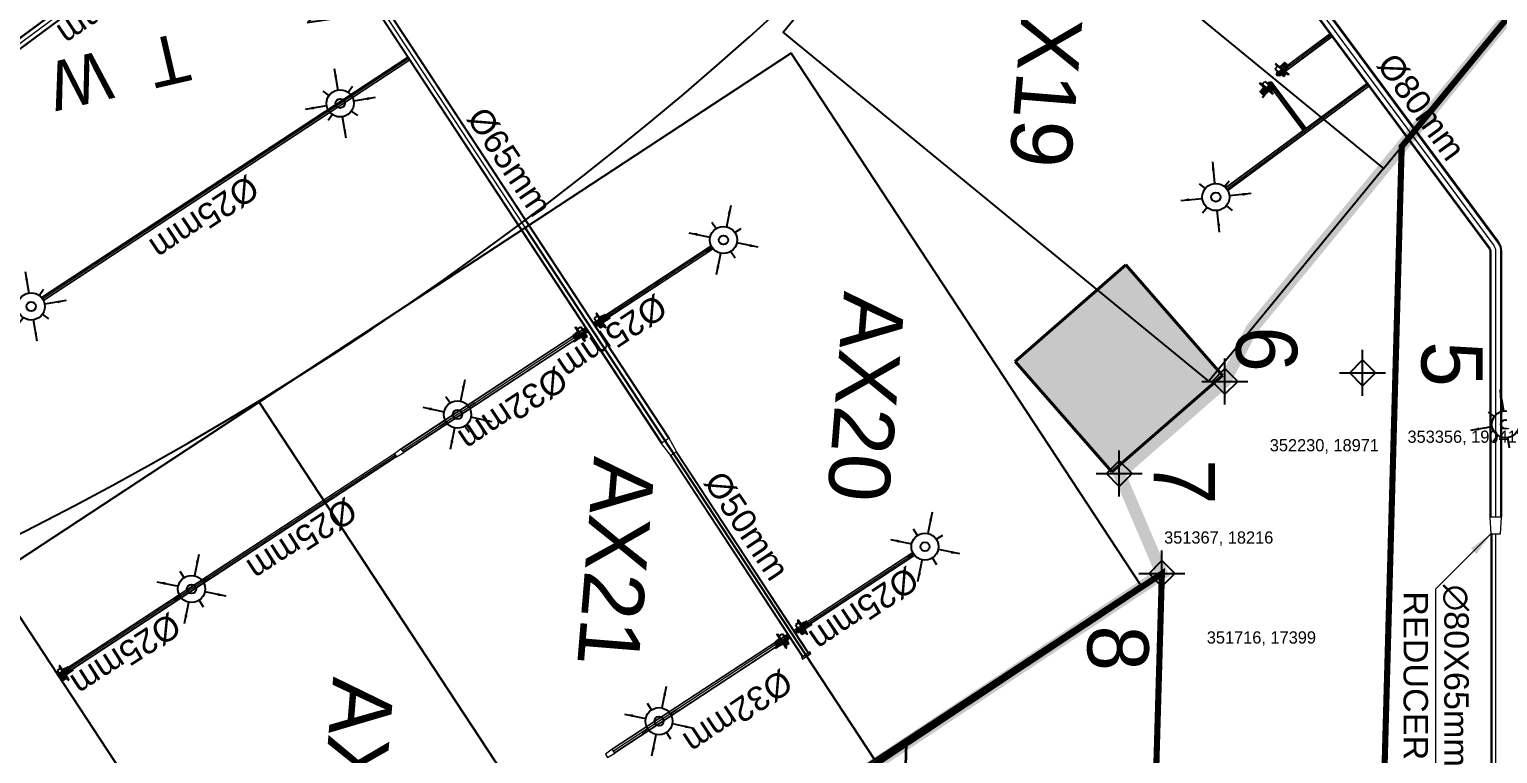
# Model space of a CAD drawing. Header units: inches. Extents: x 257070 to 799932, y -17980 to 269260.
# Drawn here: x 342461 to 354460, y 15927 to 21850 of the extents above; entities that cross this region are included whole.
import ezdxf

# ---------------------------------------------------------------- set-up
doc = ezdxf.new("R2010")
doc.units = ezdxf.units.IN
doc.header["$MEASUREMENT"] = 0
for name, color, linetype in [('0-AES-F-SPRINKLER', 10, 'Continuous'), ('2 wheeler barrier', 170, 'Continuous'), ('basement1_AP$0$A-_ROAD----_E-_-', 2, 'Continuous'), ('DSP_MISCELANEOUS', 252, 'Continuous'), ('DSP_SLAB CO-ORDINATES', 160, 'Continuous'), ('DSP_TEXT', 6, 'Continuous'), ('DSP_WALL', 7, 'Continuous'), ('RETAIL', 40, 'Continuous')]:
    doc.layers.add(name, color=color, linetype=linetype)
for name, color, linetype, lineweight in [('0-AES-F-SPRINKLER PIPE', 10, 'Continuous', 15), ('E--CONCRETE-4', 4, 'Continuous', 40), ('E--CONCRETE-SHADE', 253, 'Continuous', 20), ('M--TILING-2', 252, 'Continuous', 18), ('TEXT', 7, 'Continuous', 0)]:
    doc.layers.add(name, color=color, linetype=linetype, lineweight=lineweight)
doc.layers.add('A', color=7, linetype='Continuous', true_color=0x469d8b)
doc.layers.add('C', color=7, linetype='Continuous', true_color=0xb5b5b5)
doc.styles.get("Standard").update_dxf_attribs({"font": 'arial.ttf'})
doc.styles.add('TEXT style 175', font='GOTHIC.TTF')
doc.dimstyles.new('ISO-25', dxfattribs={"dimtxt": 2.5, "dimasz": 2.5, "dimexe": 1.25, "dimexo": 0.625, "dimtad": 1, "dimtxsty": 'Standard', "dimcen": 2.5, "dimadec": 0, "dimazin": 0, "dimtfac": 1, "dimtmove": 0, "dimatfit": 3, "dimfxl": 1, "dimarcsym": 0})
doc.dimstyles.new('PLUMBING', dxfattribs={"dimscale": 100, "dimtxt": 1.8, "dimasz": 1.6, "dimexe": 1, "dimexo": 1, "dimgap": 0.5, "dimtad": 2, "dimdec": 0, "dimzin": 0, "dimdsep": 46, "dimtxsty": 'Standard', "dimcen": 1, "dimdle": 1, "dimclrd": 7, "dimclre": 7, "dimclrt": 256, "dimadec": 0, "dimazin": 0, "dimtfac": 1, "dimtdec": 0, "dimtmove": 2, "dimatfit": 3, "dimfxl": 1, "dimtolj": 1, "dimtzin": 0, "dimlwd": -1, "dimlwe": -1, "dimarcsym": 0})

# ---------------------------------------------------------------- blocks, each defined once
blk = doc.blocks.new('axa parking')
at = {"layer": 'RETAIL', "color": 8}
blk.add_lwpolyline([(-98837, 1157627), (-96237, 1157627), (-96237, 1162827), (-98837, 1162827)], close=True, dxfattribs=at)
blk = doc.blocks.new('*U137')
at = {"layer": 'DSP_SLAB CO-ORDINATES', "color": 206}
for p, q in [((0, -188), (0, 188)), ((-188, 0), (188, 0))]:
    blk.add_line(p, q, dxfattribs=at)
at = {"layer": 'DSP_SLAB CO-ORDINATES', "color": 206, "ltscale": 3.5}
blk.add_lwpolyline([(-105, 0), (0, 106), (105, 0), (0, -105), (-105, 0)], dxfattribs=at)
at = {"layer": 'DEFPOINTS', "style": 'TEXT style 175'}
blk.add_attdef('CORDINATE', (367, -572), '', height=100, dxfattribs=at)
at = {"layer": 'DSP_SLAB CO-ORDINATES', "color": 214, "style": 'TEXT style 175'}
blk.add_attdef('NO.', (481, 258), '', height=500, rotation=270, dxfattribs=at)
blk = doc.blocks.new('*U25')
at = {"layer": 'DSP_SLAB CO-ORDINATES', "color": 206}
for p, q in [((0, -188), (0, 188)), ((-188, 0), (188, 0))]:
    blk.add_line(p, q, dxfattribs=at)
at = {"layer": 'DSP_SLAB CO-ORDINATES', "color": 206, "ltscale": 3.5}
blk.add_lwpolyline([(-105, 0), (0, 106), (105, 0), (0, -105), (-105, 0)], dxfattribs=at)
at = {"layer": 'DEFPOINTS', "style": 'TEXT style 175'}
blk.add_attdef('CORDINATE', (367, -572), '', height=100, dxfattribs=at)
at = {"layer": 'DSP_SLAB CO-ORDINATES', "color": 214, "style": 'TEXT style 175'}
blk.add_attdef('NO.', (91, 450), '', height=500, rotation=270, dxfattribs=at)
blk = doc.blocks.new('*U26')
at = {"layer": 'DSP_SLAB CO-ORDINATES', "color": 206}
for p, q in [((0, -188), (0, 188)), ((-188, 0), (188, 0))]:
    blk.add_line(p, q, dxfattribs=at)
at = {"layer": 'DSP_SLAB CO-ORDINATES', "color": 206, "ltscale": 3.5}
blk.add_lwpolyline([(-105, 0), (0, 106), (105, 0), (0, -105), (-105, 0)], dxfattribs=at)
at = {"layer": 'DEFPOINTS', "style": 'TEXT style 175'}
blk.add_attdef('CORDINATE', (367, -572), '', height=100, dxfattribs=at)
at = {"layer": 'DSP_SLAB CO-ORDINATES', "color": 214, "style": 'TEXT style 175'}
blk.add_attdef('NO.', (283, 120), '', height=500, rotation=270, dxfattribs=at)
blk = doc.blocks.new('*U27')
at = {"layer": 'DSP_SLAB CO-ORDINATES', "color": 206}
for p, q in [((0, -188), (0, 188)), ((-188, 0), (188, 0))]:
    blk.add_line(p, q, dxfattribs=at)
at = {"layer": 'DSP_SLAB CO-ORDINATES', "color": 206, "ltscale": 3.5}
blk.add_lwpolyline([(-105, 0), (0, 106), (105, 0), (0, -105), (-105, 0)], dxfattribs=at)
at = {"layer": 'DEFPOINTS', "style": 'TEXT style 175'}
blk.add_attdef('CORDINATE', (367, -572), '', height=100, dxfattribs=at)
at = {"layer": 'DSP_SLAB CO-ORDINATES', "color": 214, "style": 'TEXT style 175'}
blk.add_attdef('NO.', (-608, -424), '', height=500, rotation=270, dxfattribs=at)
blk = doc.blocks.new('basement1_AP$0$AR-DIR-A')
h = blk.add_hatch()
h.set_pattern_fill('ANSI31', color=8)
h.paths.add_polyline_path([(158, -458), (26, -458), (26, -1800), (-74, -1800), (92, -2335), (258, -1800), (158, -1800)])
at = {"layer": 'DSP_MISCELANEOUS', "color": 8}
for p, q in [((158, -458), (26, -458)), ((26, -458), (26, -1800)), ((158, -458), (158, -1800)), ((26, -1800), (-74, -1800)), ((-74, -1800), (92, -2335)), ((258, -1800), (92, -2335)), ((158, -1800), (258, -1800))]:
    blk.add_line(p, q, dxfattribs=at)
blk = doc.blocks.new('A$C3CA070F1')
at = {"layer": '0-AES-F-SPRINKLER'}
h = blk.add_hatch(dxfattribs=at)
h.set_pattern_fill('ANSI31', color=3, scale=0.196883, angle=-34.2335, style=0)
h.set_pattern_definition([(100.766483, (49937.1607, 174049.7081), (1.474466316, 0.280375668), [])])
edge = h.paths.add_edge_path()
edge.add_line((-1, 85), (-1, 84))
edge.add_line((-1, 84), (-6, 84))
edge.add_ellipse((-7, 82), major_axis=(-1.42, -0.27), ratio=1, start_angle=257, end_angle=315)
edge.add_line((-8, 83), (-15, 72))
edge.add_ellipse((-12, 70), major_axis=(-4.25, -0.81), ratio=1, start_angle=-45, end_angle=45)
edge.add_line((-14, 66), (14, 47))
edge.add_line((14, 47), (13, 46))
edge.add_line((13, 46), (-15, 65))
edge.add_ellipse((-12, 70), major_axis=(-5.52, -1.05), ratio=1, start_angle=-45, end_angle=45, ccw=False)
edge.add_line((-16, 73), (-9, 84))
edge.add_ellipse((-7, 82), major_axis=(-2.69, -0.51), ratio=1, start_angle=257, end_angle=315, ccw=False)
edge.add_line((-6, 85), (-1, 85))
h = blk.add_hatch(dxfattribs=at)
h.set_pattern_fill('ANSI31', color=3, scale=0.196883, angle=-124.2335, style=0)
h.set_pattern_definition([(190.766483, (49937.1607, 174049.7081), (-0.280375668, 1.474466316), [])])
edge = h.paths.add_edge_path()
edge.add_line((-1, 54), (7, 48))
edge.add_line((7, 48), (8, 49))
edge.add_line((8, 49), (0, 55))
edge.add_ellipse((-2, 52), major_axis=(-0.69, 3.63), ratio=1, start_angle=315, end_angle=405)
edge.add_line((-6, 54), (-14, 41))
edge.add_ellipse((-11, 39), major_axis=(-0.69, 3.63), ratio=1, start_angle=45, end_angle=135)
edge.add_line((-13, 36), (-9, 33))
edge.add_ellipse((-10, 32), major_axis=(-0.27, 1.42), ratio=1, start_angle=225, end_angle=315, ccw=False)
edge.add_line((-9, 31), (-10, 30))
edge.add_line((-10, 30), (-8, 29))
edge.add_line((-8, 29), (-7, 30))
edge.add_ellipse((-10, 32), major_axis=(-3.3, -0.63), ratio=1, start_angle=135, end_angle=225)
edge.add_line((-8, 35), (-12, 38))
edge.add_ellipse((-11, 39), major_axis=(-1.75, -0.33), ratio=1, start_angle=-45, end_angle=45, ccw=False)
edge.add_line((-13, 40), (-4, 53))
edge.add_ellipse((-2, 52), major_axis=(-1.75, -0.33), ratio=1, start_angle=225, end_angle=315, ccw=False)
at = {"layer": '0-AES-F-SPRINKLER', "color": 3}
for p, q in [((-98, 39), (-97, 43)), ((-98, 38), (-98, 39)), ((-98, 39), (-98, 39)), ((-98, 39), (-98, 39)), ((-98, 37), (-98, 38)), ((-98, 38), (-98, 38)), ((-98, 38), (-98, 38)), ((-98, 38), (-98, 38)), ((-98, 38), (-98, 38)), ((-98, 38), (-98, 38)), ((-98, 38), (-98, 38)), ((-98, 38), (-98, 38)), ((-98, 38), (-98, 38)), ((-98, 38), (-98, 38)), ((-96, 37), (-98, 37)), ((-98, 37), (-98, 37)), ((-98, 37), (-98, 37)), ((-98, 37), (-98, 37)), ((-98, 37), (-98, 37)), ((-98, 37), (-98, 37)), ((-98, 37), (-98, 37)), ((-98, 37), (-98, 37)), ((-98, 37), (-98, 37)), ((-98, 37), (-98, 37)), ((-98, 37), (-98, 37)), ((-98, 37), (-98, 37)), ((-98, 37), (-98, 37)), ((-98, 37), (-98, 37)), ((-98, 37), (-98, 37)), ((-98, 37), (-98, 37)), ((-98, 37), (-98, 37)), ((-97, 37), (-98, 37)), ((-98, 37), (-98, 37)), ((-98, 37), (-98, 37)), ((-98, 37), (-98, 37)), ((-98, 37), (-98, 37)), ((-98, 37), (-98, 37)), ((-98, 37), (-98, 37)), ((-98, 37), (-98, 37)), ((-98, 37), (-98, 37)), ((-98, 37), (-98, 37)), ((-98, 37), (-98, 37)), ((-98, 37), (-98, 37)), ((-98, 37), (-98, 37)), ((-98, 37), (-98, 37)), ((-97, 45), (-79, 71)), ((-96, 40), (-97, 40)), ((-97, 40), (-97, 40)), ((-97, 40), (-97, 40)), ((-97, 40), (-97, 39)), ((-97, 39), (-97, 39)), ((-97, 39), (-97, 39)), ((-97, 39), (-97, 39)), ((-97, 39), (-97, 39)), ((-97, 39), (-97, 39)), ((-97, 39), (-97, 39)), ((-97, 39), (-97, 39)), ((-97, 39), (-97, 38)), ((-97, 38), (-97, 38)), ((-97, 38), (-97, 38)), ((-97, 38), (-97, 38)), ((-97, 38), (-97, 38)), ((-97, 38), (-97, 38)), ((-97, 38), (-97, 38)), ((-97, 38), (-97, 38)), ((-97, 38), (-97, 38)), ((-97, 38), (-97, 38)), ((-97, 38), (-97, 38)), ((-97, 38), (-97, 37)), ((-97, 37), (-97, 37)), ((-97, 37), (-97, 37)), ((-97, 37), (-97, 37)), ((-95, 46), (-96, 42)), ((-96, 42), (-96, 42)), ((-96, 42), (-96, 41)), ((-96, 41), (-96, 41)), ((-96, 41), (-96, 41)), ((-96, 41), (-96, 41)), ((-96, 41), (-96, 41)), ((-96, 41), (-96, 41)), ((-96, 41), (-96, 41)), ((-96, 41), (-96, 41)), ((-96, 41), (-96, 41)), ((-96, 41), (-96, 40)), ((-96, 40), (-96, 40)), ((-96, 40), (-96, 40)), ((-96, 40), (-96, 40)), ((-96, 40), (-96, 40)), ((-95, 37), (-96, 37)), ((-96, 37), (-96, 37)), ((-96, 37), (-96, 37)), ((-96, 37), (-96, 37)), ((-96, 37), (-96, 37)), ((-94, 38), (-95, 38)), ((-95, 38), (-95, 38)), ((-95, 38), (-95, 38)), ((-95, 38), (-95, 38)), ((-95, 38), (-95, 38)), ((-95, 38), (-95, 38)), ((-95, 38), (-95, 38)), ((-95, 38), (-95, 38)), ((-95, 38), (-95, 38)), ((-95, 38), (-95, 37)), ((-95, 37), (-95, 37)), ((-95, 37), (-95, 37)), ((-95, 37), (-95, 37)), ((-95, 37), (-95, 37)), ((-95, 37), (-95, 37)), ((-95, 37), (-95, 37)), ((-95, 37), (-95, 37)), ((-95, 37), (-95, 37)), ((-95, 37), (-95, 37)), ((-95, 37), (-95, 37)), ((-95, 37), (-95, 37)), ((-95, 37), (-95, 37)), ((-95, 37), (-95, 37)), ((-95, 37), (-95, 37)), ((-95, 37), (-95, 37)), ((-95, 37), (-95, 37)), ((-94, 88), (-93, 90)), ((-72, 73), (-94, 88)), ((-94, 43), (-94, 48)), ((-93, 43), (-94, 43)), ((-94, 43), (-94, 43)), ((-94, 43), (-94, 43)), ((-94, 43), (-94, 43)), ((-94, 43), (-94, 43)), ((-94, 43), (-94, 41)), ((-94, 43), (-94, 43)), ((-94, 43), (-94, 43)), ((-94, 43), (-94, 43)), ((-94, 43), (-94, 43)), ((-94, 43), (-94, 43)), ((-94, 43), (-94, 43)), ((-94, 43), (-94, 43)), ((-94, 43), (-94, 43)), ((-94, 43), (-94, 43)), ((-94, 43), (-94, 43)), ((-94, 43), (-94, 43)), ((-94, 41), (-94, 41)), ((-94, 41), (-94, 41)), ((-94, 41), (-94, 41)), ((-94, 41), (-94, 41)), ((-94, 41), (-94, 41)), ((-94, 41), (-94, 41)), ((-94, 41), (-94, 41)), ((-94, 41), (-94, 40)), ((-94, 40), (-94, 40)), ((-94, 40), (-94, 40)), ((-94, 40), (-94, 40)), ((-94, 40), (-94, 40)), ((-94, 40), (-94, 40)), ((-94, 40), (-94, 40)), ((-94, 40), (-94, 40)), ((-94, 40), (-94, 39)), ((-94, 39), (-94, 39)), ((-94, 39), (-94, 39)), ((-94, 39), (-94, 39)), ((-94, 39), (-94, 39)), ((-94, 39), (-94, 39)), ((-94, 39), (-94, 39)), ((-94, 39), (-94, 39)), ((-94, 39), (-94, 38)), ((-93, 90), (-59, 67)), ((-93, 47), (-93, 49)), ((-91, 47), (-93, 43)), ((-93, 46), (-93, 47)), ((-92, 46), (-93, 46)), ((-93, 46), (-93, 46)), ((-93, 46), (-93, 46)), ((-93, 46), (-93, 46)), ((-93, 46), (-93, 46)), ((-93, 46), (-93, 46)), ((-93, 46), (-93, 46)), ((-93, 46), (-93, 46)), ((-93, 46), (-93, 46)), ((-93, 46), (-93, 46)), ((-93, 46), (-93, 46)), ((-93, 46), (-93, 46)), ((-93, 46), (-93, 46)), ((-93, 46), (-93, 46)), ((-93, 46), (-93, 46)), ((-93, 46), (-93, 46)), ((-93, 46), (-93, 46)), ((-93, 46), (-93, 46)), ((-93, 46), (-93, 46)), ((-93, 46), (-93, 46)), ((-91, 42), (-93, 43)), ((-93, 43), (-93, 43)), ((-93, 43), (-93, 43)), ((-93, 43), (-93, 43)), ((-93, 43), (-93, 43)), ((-93, 43), (-93, 43)), ((-93, 43), (-93, 43)), ((-93, 43), (-93, 43)), ((-93, 43), (-93, 43)), ((-93, 43), (-93, 43)), ((-93, 43), (-93, 43)), ((-93, 43), (-93, 43)), ((-93, 43), (-93, 43)), ((-93, 43), (-93, 43)), ((-93, 43), (-93, 43)), ((-93, 43), (-93, 43)), ((-93, 43), (-93, 43)), ((-93, 43), (-93, 43)), ((-93, 43), (-93, 43)), ((-93, 43), (-93, 43)), ((-93, 43), (-93, 43)), ((-93, 43), (-93, 43)), ((-93, 43), (-93, 43)), ((-85, 66), (-92, 55)), ((-90, 50), (-92, 46)), ((-92, 46), (-92, 46)), ((-92, 46), (-92, 46)), ((-92, 46), (-92, 46)), ((-92, 46), (-92, 46)), ((-92, 46), (-92, 46)), ((-90, 47), (-91, 47)), ((-90, 43), (-91, 42)), ((-91, 42), (-91, 42)), ((-91, 42), (-91, 42)), ((-91, 42), (-91, 42)), ((-91, 42), (-91, 42)), ((-91, 42), (-91, 42)), ((-91, 42), (-91, 42)), ((-91, 42), (-91, 42)), ((-91, 42), (-91, 42)), ((-91, 42), (-91, 42)), ((-91, 42), (-91, 42)), ((-91, 42), (-91, 42)), ((-91, 42), (-91, 42)), ((-91, 42), (-91, 42)), ((-91, 42), (-91, 42)), ((-91, 42), (-91, 42)), ((-88, 57), (-90, 49)), ((-89, 54), (-90, 51)), ((-90, 50), (-90, 50)), ((-88, 47), (-90, 43)), ((-90, 47), (-88, 47)), ((-90, 43), (-90, 43)), ((-90, 43), (-90, 43)), ((-90, 43), (-90, 43)), ((-89, 55), (-89, 55)), ((-88, 46), (-88, 47)), ((-87, 59), (-87, 59)), ((-87, 59), (-87, 59)), ((-86, 57), (-87, 49)), ((-87, 49), (-83, 28)), ((-85, 58), (-85, 58)), ((-77, 43), (-85, 49)), ((-83, 28), (-60, 9)), ((-77, 70), (-82, 63)), ((-80, 66), (-82, 67)), ((-45, 31), (-81, -23)), ((-78, 63), (-80, 65)), ((-79, 71), (-77, 70)), ((-71, 26), (-79, 31)), ((-57, 13), (-79, 28)), ((-70, 64), (-78, 63)), ((-78, -29), (-40, 27)), ((-69, 55), (-75, 59)), ((-66, 54), (-74, 42)), ((-74, 42), (-71, 26)), ((-73, 44), (-71, 43)), ((-69, 47), (-72, 43)), ((-71, 43), (-70, 43)), ((-71, 26), (-55, 15)), ((-70, 43), (-66, 49)), ((-66, 50), (-68, 52)), ((-61, 65), (-67, 69)), ((-62, 66), (-67, 65)), ((-50, 57), (-66, 54)), ((-66, 49), (-66, 50)), ((-47, 28), (-63, 40)), ((-59, 67), (-61, 65)), ((-57, 67), (-60, 66)), ((-60, 44), (-42, 32)), ((-50, 57), (-58, 62)), ((-19, 46), (-57, 67)), ((-17, 37), (-55, 63)), ((-29, 42), (-50, 57)), ((-13, 9), (-45, 31)), ((-36, 42), (-44, 30)), ((-43, 33), (-35, 46)), ((-39, -30), (-13, 9)), ((-37, 25), (-28, 38)), ((-35, 41), (-36, 42)), ((-32, 32), (-35, 39)), ((-30, 52), (-16, 73)), ((-29, 20), (-17, 37)), ((-28, 38), (-26, 40)), ((-21, 32), (-28, 37)), ((-23, 16), (-12, 33)), ((-1, 26), (-23, -9)), ((-22, 15), (-12, 31)), ((-9, 32), (-21, 14)), ((2, 24), (-20, -11)), ((-20, -8), (-1, 22)), ((-17, 37), (-19, 46)), ((-19, 13), (-10, 29)), ((-7, 30), (-18, 12)), ((-17, 37), (-17, 37)), ((4, 22), (-17, -13)), ((-17, -10), (1, 20)), ((-16, 73), (-9, 84)), ((-16, 11), (-7, 27)), ((-8, 83), (-15, 72)), ((13, 46), (-15, 65)), ((-4, 28), (-15, 10)), ((-1, 84), (-14, 66)), ((-14, 66), (14, 47)), ((-6, 54), (-14, 41)), ((-12, 33), (-14, 33)), ((-14, -15), (7, 20)), ((-14, -12), (4, 18)), ((-13, 40), (-4, 53)), ((-13, 36), (-9, 33)), ((-13, 9), (-4, 24)), ((-2, 34), (-12, 41)), ((-8, 35), (-12, 38)), ((-12, 31), (-12, 33)), ((-9, 32), (-12, 31)), ((7, 16), (-11, -13)), ((-10, 29), (-9, 32)), ((-9, 31), (-10, 30)), ((-7, 30), (-10, 29)), ((-10, 30), (-8, 29)), ((9, 17), (-10, -14)), ((-9, -13), (9, 13)), ((-8, 29), (-7, 30)), ((8, 49), (-7, 27)), ((-7, 27), (-7, 30)), ((-4, 28), (-7, 27)), ((-6, 85), (-1, 85)), ((-1, 84), (-6, 84)), ((5, 44), (-5, 51)), ((-4, 24), (-4, 28)), ((-1, 26), (-4, 24)), ((-1, 85), (-1, 84)), ((-1, 54), (7, 48)), ((13, 46), (-1, 25)), ((-1, 22), (-1, 26)), ((2, 24), (-1, 22)), ((8, 49), (0, 55)), ((1, 20), (2, 24)), ((4, 22), (1, 20)), ((4, 18), (4, 22)), ((7, 20), (4, 18)), ((7, 48), (8, 49)), ((7, 16), (7, 20)), ((9, 17), (7, 16)), ((9, 15), (9, 17)), ((14, 47), (13, 46)), ((-82, -25), (-80, -30)), ((-80, -30), (-78, -29)), ((-66, -11), (-39, -30)), ((-23, -7), (-23, -9)), ((-23, -9), (-20, -8)), ((-20, -8), (-20, -11)), ((-20, -11), (-17, -10)), ((-17, -10), (-17, -13)), ((-17, -13), (-14, -12)), ((-14, -12), (-14, -15)), ((-14, -15), (-11, -13)), ((-11, -13), (-11, -14)), ((-11, -14), (-11, -14))]:
    blk.add_line(p, q, dxfattribs=at)
for centre, major_axis, start_param, end_param in [((-95, 43), (-0.41, 2.13), 0.784914, 1.034983), ((-95, 43), (-2.74, -0.52), -0.560204, -0.324923), ((-93, 46), (-0.51, 2.68), 0.787914, 1.247507), ((-93, 48), (-1.75, -0.33), -0.775969, -0.160442), ((-91, 54), (-0.29, 1.52), 0.785398, 2.356194), ((-92, 49), (-0.33, 1.74), 0.791774, 1.412986), ((-89, 55), (-0.103, 0.54), 0.916881, 1.969618), ((-93, 51), (-3.09, -0.59), 2.526084, 2.789089), ((-95, 50), (-5.72, -1.09), 2.374727, 2.798549), ((-91, 55), (-0.33, 1.74), 4.197625, 4.773282), ((-84, 57), (-3.79, -0.72), -0.784768, -0.363877), ((-93, 50), (-5.72, -1.09), 2.377207, 2.798549), ((-80, 54), (-1.57, 8.26), 0.010205, 0.785398), ((-84, 56), (-0.35, 1.85), 0.785501, 1.132999), ((-83, 65), (-1.52, -0.29), 3.926991, 5.497787), ((-80, 54), (-5.9, -1.12), 4.155645, 5.497787), ((-80, 54), (-8.26, -1.57), 4.155621, 4.722594), ((-75, 68), (-8.26, -1.57), 1.014052, 3.151797), ((-75, 63), (-2.79, -0.53), -0.113999, 0.093951), ((-75, 68), (-1.12, 5.9), 2.584882, 5.497787), ((-75, 46), (-0.53, 2.79), 2.356194, 3.926991), ((-75, 68), (-1.57, 8.26), 4.722594, 5.497787), ((-70, 53), (-2.79, -0.53), 2.356194, 3.926991), ((-65, 44), (-3.72, -0.71), -0.403281, 1.321745), ((-65, 44), (-0.71, 3.72), 4.96144, 6.686466), ((-65, 37), (-0.56, 2.96), 5.497794, 6.034125), ((-59, 47), (-2.96, -0.56), 0.24906, 0.785391), ((-60, 60), (-2.83, -0.54), 3.926991, 4.712389), ((-33, 40), (-0.45, 2.36), 0.803442, 1.867502), ((-30, 39), (-2.79, -0.53), 2.356194, 3.926991), ((-24, 39), (-0.53, 2.79), 5.497787, 7.068583), ((-12, 70), (-5.52, -1.05), -0.785398, 0.785398), ((-15, 35), (-0.54, 2.83), 0.785398, 3.403392), ((-12, 70), (-4.25, -0.81), -0.785398, 0.785398), ((-11, 39), (-0.69, 3.63), 0.785398, 2.356194), ((-11, 39), (-1.75, -0.33), -0.785398, 0.785398), ((-7, 82), (-2.69, -0.51), 4.485496, 5.497787), ((-10, 32), (-0.27, 1.42), 3.926991, 5.497787), ((-7, 82), (-1.42, -0.27), 4.485496, 5.497787), ((-10, 32), (-3.3, -0.63), 2.356194, 3.926991), ((-2, 52), (-0.69, 3.63), 5.497787, 7.068583), ((-2, 52), (-1.75, -0.33), 3.926991, 5.497787), ((6, 14), (-0.54, 2.83), 3.926991, 4.712389), ((-79, -24), (-0.51, 2.69), 0.785398, 1.797689), ((-11, -11), (-2.83, -0.54), 1.570796, 2.356194)]:
    blk.add_ellipse(centre, major_axis=major_axis, ratio=1, start_param=start_param, end_param=end_param, dxfattribs=at)
at = {"layer": '0-AES-F-SPRINKLER', "color": 3, "extrusion": (0, 0, -1)}
for centre, major_axis, start_param, end_param in [((-86, 47), (-0.53, 2.79), -0.113999, 0.785398), ((-77, 34), (-0.54, 2.83), 3.926991, 4.712389)]:
    blk.add_ellipse(centre, major_axis=major_axis, ratio=1, start_param=start_param, end_param=end_param, dxfattribs=at)
blk = doc.blocks.new('*U603')
at = {"layer": '0-AES-F-SPRINKLER'}
for p, q in [((171672, 56809), (171672, 56871)), ((171562, 56699), (171500, 56699)), ((171783, 56699), (171845, 56699)), ((171672, 56588), (171672, 56526))]:
    blk.add_line(p, q, dxfattribs=at)
for radius in [111, 37.8]:
    blk.add_circle((171672, 56699), radius, dxfattribs=at)
at = {"layer": '0-AES-F-SPRINKLER PIPE'}
for points, override in [([(171468, 56903), (171594, 56777)], {"dimasz": 70, "dimtad": 0, "dimfxl": 13, "dimarcsym": 1}), ([(171877, 56903), (171751, 56777)], {"dimasz": 70, "dimtad": 0, "dimfxl": 13, "dimarcsym": 1}), ([(171468, 56494), (171594, 56620)], {"dimasz": 70, "dimtad": 0, "dimfxl": 13, "dimarcsym": 1}), ([(171877, 56494), (171751, 56620)], {"dimasz": 70, "dimgap": 0.625, "dimtad": 0, "dimfxl": 13, "dimarcsym": 1})]:
    blk.add_leader(points, dimstyle='ISO-25', override=override, dxfattribs=at)

msp = doc.modelspace()

# ---------------------------------------------------------------- hatches: boundary and pattern name
at = {"layer": 'E--CONCRETE-SHADE', "ltscale": 3.5}
h = msp.add_hatch(color=8, dxfattribs=at)
h.dxf.hatch_style = 1
h.paths.add_polyline_path([(351420.6, 19923.4), (350517.1, 19133.8), (351306.8, 18230.2), (352210.3, 19019.9)])

# ---------------------------------------------------------------- linework, layer by layer
at = {"layer": '0-AES-F-SPRINKLER PIPE', "ltscale": 1000}
for p, q in [((348779.9, 16719.5, 0), (347699.7, 18365, 0)), ((348784.1, 16722.3, 0), (347703.9, 18367.7, 0)), ((348805, 16736, 0), (347724.8, 18381.4, 0)), ((348825.9, 16749.7, 0), (347745.7, 18395.1, 0)), ((348830.1, 16752.5, 0), (347749.9, 18397.9, 0))]:
    msp.add_line(p, q, dxfattribs=at)
for points in [[(349437.4, 26887.5), (354459.7, 20106.7, -0.160738), (354483.3, 20035.3), (354483.3, 17861.5)], [(349443.9, 26892.3), (354466.2, 20111.5, -0.160738), (354491.3, 20035.3), (354491.3, 17861.5)], [(349366.7, 26835.2), (354389, 20054.4, -0.160738), (354395.3, 20035.3), (354395.3, 17861.5)], [(349373.2, 26839.9), (354395.4, 20059.1, -0.160738), (354403.3, 20035.3), (354403.3, 17861.5)], [(349405.3, 26863.7), (354427.6, 20082.9, -0.160738), (354443.3, 20035.3), (354443.3, 17861.5)]]:
    msp.add_lwpolyline(points, format="xyb", dxfattribs=at)
at = {"layer": '0-AES-F-SPRINKLER PIPE', "ltscale": 1000, "elevation": 0}
for points in [[(340449.5, 20353.1), (349007.4, 26691.6)], [(340453.1, 20348.2), (349011, 26686.8)], [(340472.4, 20322.1), (349030.4, 26660.7)], [(340491.7, 20296), (349049.7, 26634.6)], [(340495.3, 20291.2), (349053.3, 26629.8)], [(344542.2, 23288.6), (347683.9, 18502.9)], [(344547.1, 23292.2), (347688.9, 18506.2)], [(344485.1, 23246.3), (347624.6, 18464)], [(344489.9, 23249.8), (347629.6, 18467.3)], [(344516.1, 23269.2), (347656.8, 18485.1)], [(352657.1, 21495.2), (353086.4, 21813.1)], [(352658.9, 21492.8), (353088.2, 21810.7)], [(352666.4, 21482.7), (353095.6, 21800.7)], [(352673.8, 21472.7), (353103, 21790.6)], [(352675.6, 21470.3), (353104.8, 21788.2)], [(345554.4, 21622.9), (342559.6, 19656.9)], [(345556, 21620.4), (342561.6, 19654.6)], [(345562.9, 21609.9), (342569, 19644.5)], [(345569.7, 21599.5), (342575.3, 19633.7)], [(345571.4, 21596.9), (342576.6, 19630.9)], [(352236.6, 20555.9), (353386.6, 21407.7)], [(352238.7, 20553.7), (353388.4, 21405.3)], [(352246.7, 20544.1), (353395.9, 21395.2)], [(352253.6, 20533.6), (353403.3, 21385.2)], [(352255.1, 20531), (353405.1, 21382.8)], [(352590.6, 21396.4), (352867.2, 21022.9)], [(352593, 21398.2), (352869.6, 21024.7)], [(352603, 21405.6), (352879.6, 21032.2)], [(352613.1, 21413), (352889.7, 21039.6)], [(352615.5, 21414.8), (352892.1, 21041.4)], [(348033.8, 20079.6), (347071, 19447.6)], [(348035.1, 20076.9), (347072.6, 19445.1)], [(348041.4, 20066.1), (347079.5, 19434.6)], [(348048.8, 20056), (347086.3, 19424.2)], [(348050.8, 20053.7), (347088, 19421.6)], [(347004.6, 19408.3), (345499.6, 18420.3)], [(347006.3, 19405.8), (345501.3, 18417.8)], [(347015.1, 19392.4), (345510.1, 18404.4)], [(347023.9, 19379), (345518.9, 18391)], [(347025.5, 19376.5), (345520.5, 18388.5)], [(345444.2, 18379.7), (342691.8, 16572.8)], [(345445.8, 18377.2), (342693.4, 16570.3)], [(345452.7, 18366.7), (342700.3, 16559.8)], [(345459.5, 18356.3), (342707.1, 16549.4)], [(345461.2, 18353.8), (342708.8, 16546.9)], [(349680.1, 17571.8), (348710.2, 16935.1)], [(349681.4, 17569.1), (348711.8, 16932.6)], [(349687.7, 17558.2), (348718.7, 16922.1)], [(349695.2, 17548.2), (348725.6, 16911.7)], [(349697.1, 17545.9), (348727.2, 16909.2)], [(348658.1, 16905.1), (347223.3, 15963.1)], [(348659.8, 16902.6), (347224.9, 15960.6)], [(348668.5, 16889.2), (347233.7, 15947.2)], [(348677.3, 16875.8), (347242.5, 15933.9)], [(348679, 16873.3), (347244.1, 15931.3)]]:
    msp.add_lwpolyline(points, dxfattribs=at)
for points in [[(347688.9, 18506.2), (347624.6, 18464), (347699.7, 18365), (347749.9, 18397.9)], [(345444.2, 18379.7), (345461.2, 18353.8), (345520.5, 18388.5), (345499.6, 18420.3)], [(348838.9, 16758.3), (348771.1, 16713.7), (348780.1, 16700.1), (348847.9, 16744.6)], [(348838.2, 16754.6), (348774.7, 16713), (348780.8, 16703.7), (348844.3, 16745.3)], [(347167.8, 15922.5), (347184.8, 15896.6), (347244.1, 15931.3), (347223.3, 15963.1)]]:
    msp.add_lwpolyline(points, close=True, dxfattribs=at)
at = {"layer": '0-AES-F-SPRINKLER PIPE', "ltscale": 1000}
msp.add_lwpolyline([(354491.3, 17861.5), (354395.3, 17861.5), (354404.8, 17723.9), (354481.8, 17723.9)], close=True, dxfattribs=at)
for points in [[(354404.8, 17723.9), (354404.8, 3017.4)], [(354410.8, 17723.9), (354410.8, 3017.4)], [(354443.3, 17723.9), (354443.3, 3017.4)]]:
    msp.add_lwpolyline(points, dxfattribs=at)
for centre, radius in [((352666.4, 21482.7, 0), 15.5), ((352666.4, 21482.7, 0), 12.5), ((352603, 21405.6, 0), 15.5), ((352603, 21405.6, 0), 12.5)]:
    msp.add_circle(centre, radius, dxfattribs=at)
at = {"layer": '2 wheeler barrier', "color": 8, "lineweight": 35, "ltscale": 1000}
msp.add_line((349303.2, 4850.8, 0), (349630, 16011.7, 0), dxfattribs=at)
at = {"layer": '2 wheeler barrier', "color": 8, "const_width": 100, "elevation": 0}
msp.add_lwpolyline([(354330.4, 28785.6), (357810.9, 25927.9), (357097, 25058.5), (353013.4, 20084.8), (352447.7, 19395.8), (352230.4, 18971), (351367, 18216.5), (351715.8, 17399.2), (347542, 14622.8), (345100.6, 13020.1), (343559.1, 13065.2), (343528.9, 12034.1), (339596, 10945.2), (335431.5, 9794), (333478.7, 9358.6), (329469.7, 9476), (327502.9, 9533.6), (325148.8, 9602.5), (325304.9, 14873.3)], dxfattribs=at)
at = {"layer": '2 wheeler barrier', "color": 8, "lineweight": 35, "ltscale": 1000, "const_width": 50, "elevation": 0}
msp.add_lwpolyline([(357810.9, 25927.9), (357324.6, 4616), (353230, 4735.9), (353675.4, 20891.1), (357810.9, 25927.9)], dxfattribs=at)
msp.add_lwpolyline([(351715.8, 17399.2), (351352.3, 4790.8), (347254.1, 4912.3), (347542, 14622.8)], close=True, dxfattribs=at)
at = {"layer": 'A', "color": 8, "ltscale": 1000, "elevation": 0}
msp.add_lwpolyline([(348856.8, 51071), (340648.2, 48301.2, -0.5269947), (331366.7, 30407.3), (332242.5, 21798.7, 0.5085007), (348856.8, 51071, 2.4611086)], format="xyb", dxfattribs=at)
at = {"layer": 'basement1_AP$0$A-_ROAD----_E-_-', "color": 8}
msp.add_arc((329900, 42437.7, 0), 27687.9, 279.36369, 326.58492, dxfattribs=at)
at = {"layer": 'DSP_TEXT', "color": 8, "elevation": 0}
msp.add_lwpolyline([(355236.3, 4677.1), (353230, 4735.9), (353631.9, 19312.8)], dxfattribs=at)
at = {"layer": 'DSP_WALL', "color": 8, "ltscale": 3.5}
for radius, start, end in [(21026.8, 275.96564, 24.82218), (20826.8, 276.51506, 24.32853)]:
    msp.add_arc((329879.4, 42491, 0), radius, start, end, dxfattribs=at)
at = {"layer": 'E--CONCRETE-4', "color": 8, "ltscale": 10}
for p, q in [((351420.6, 19923.4, 0), (350517.1, 19133.8, 0)), ((352210.3, 19019.9, 0), (351420.6, 19923.4, 0)), ((350517.1, 19133.8, 0), (351306.8, 18230.2, 0)), ((351306.8, 18230.2, 0), (352210.3, 19019.9, 0))]:
    msp.add_line(p, q, dxfattribs=at)
at = {"layer": 'RETAIL', "color": 8, "elevation": 0}
for points in [[(353527.6, 20711), (354955.4, 22450), (351477.4, 25305.5), (350049.7, 23566.6)], [(353527.6, 20711), (352099.8, 18972.1), (348621.9, 21827.6), (350049.7, 23566.6)]]:
    msp.add_lwpolyline(points, close=True, dxfattribs=at)

# ---------------------------------------------------------------- block references
at = {"layer": '0-AES-F-SPRINKLER', "color": 7}
for p, rotation in [((291928.1, -151583.4, 0), 54.65193501553595), ((287041.8, -148181.5, 0), 50.61257676464559), ((235738.4, -121482.9, 0), 33.28406062768666), ((289402.9, -153243.8, 0), 54.65193501553595), ((233564.9, -122909.8, 0), 33.28406062768666), ((301451.5, -154207.7, 0), 54.65193501553595), ((237384.7, -123990.8, 0), 33.28406062768666), ((231391.3, -124336.6, 0), 33.28406062768666), ((235211.2, -125417.7, 0), 33.28406062768666)]:
    msp.add_blockref('*U603', p, dxfattribs=dict(at, rotation=rotation))
at = {"layer": '0-AES-F-SPRINKLER', "ltscale": 1000}
for p, rotation in [((352666.4, 21482.7, 0), 264.8460937735215), ((347089.1, 19441, 0), 247.5175778002615), ((348735.4, 16933.1, 0), 247.5175778002615), ((342700.3, 16559.8, 0), 247.5175778002615)]:
    msp.add_blockref('A$C3CA070F1', p, dxfattribs=dict(at, rotation=rotation))
at = {"layer": '0-AES-F-SPRINKLER', "ltscale": 1000, "xscale": -1}
for p, rotation in [((352603, 21405.6, 0), 196.3790597438274), ((347005.5, 19386.1, 0), 179.0505437942561), ((348653.2, 16876.2, 0), 179.0505437942561)]:
    msp.add_blockref('A$C3CA070F1', p, dxfattribs=dict(at, rotation=rotation))
at = {"layer": 'DSP_MISCELANEOUS', "color": 8, "rotation": 295.7187807405824}
msp.add_blockref('basement1_AP$0$AR-DIR-A', (346794.4, 22999.1, 0), dxfattribs=at)
at = {"layer": 'DSP_SLAB CO-ORDINATES', "color": 8, "ltscale": 3.5}
for name, p, values in [('*U25', (352230.4, 18971, 0), {'NO.': '6', 'CORDINATE': '352230, 18971'}), ('*U137', (353356, 19040.7, 0), {'NO.': '5', 'CORDINATE': '353356, 19041'}), ('*U26', (351367, 18216.5, 0), {'NO.': '7', 'CORDINATE': '351367, 18216'}), ('*U27', (351715.8, 17399.2, 0), {'NO.': '8', 'CORDINATE': '351716, 17399'})]:
    msp.add_blockref(name, p, dxfattribs=at).add_auto_attribs(values)
at = {"layer": 'M--TILING-2', "color": 8, "rotation": 213.2840607858775}
for p in [(-369231.5, 935143, 0), (-371405.1, 933716.2, 0), (-373578.5, 932289.4, 0)]:
    msp.add_blockref('axa parking', p, dxfattribs=at)

# ---------------------------------------------------------------- texts
at = {"layer": '0-AES-F-SPRINKLER PIPE', "color": 7, "linetype": 'Continuous', "lineweight": -3, "ltscale": 0.9, "char_height": 200, "attachment_point": 2}
for s, insert, width, rotation in [('%%C65mm', (343193.2, 21975.2, 0), 685.774, 213.8294), ('%%C80mm', (353918.5, 21275.1), 685.774, 306.06817), ('%%C65mm', (346470.6, 20823.4, 0), 685.774, 303.8294), ('%%C25mm', (343946.9, 20224.4, 0), 685.774, 213.8294), ('%%C25mm', (347281.7, 19249.7, 0), 685.774, 213.8294), ('%%C32mm', (346470.1, 18659, 0), 685.774, 213.8294), ('%%C50mm', (348408.9, 17846.2, 0), 685.774, 303.8294), ('%%C25mm', (344744.3, 17592.4, 0), 685.774, 212.78774), ('%%C25mm', (349338.4, 17022.9, 0), 685.774, 213.8294), ('∅80X65mm\\PREDUCER', (354223.9, 16563.8), 1474.715, 270), ('%%C25mm', (343304.2, 16650.7, 0), 685.774, 212.78774), ('%%C32mm', (348307.5, 16183.6, 0), 685.774, 213.8294)]:
    msp.add_mtext(s, dxfattribs=dict(at, insert=insert, width=width, rotation=rotation))
at = {"layer": 'C', "color": 8}
for s, p in [('AX19', (350607.5, 22444.5, 0)), ('AX20', (349119.4, 19713.2, 0)), ('AX21', (347076.3, 18362.5, 0)), ('AX22', (344944.2, 16559.5, 0))]:
    msp.add_text(s, height=500, rotation=265.35069, dxfattribs=at).set_placement(p)
at = {"layer": 'TEXT', "color": 8, "ltscale": 1000, "insert": (343803.1, 21438.4), "char_height": 400, "attachment_point": 1, "rotation": 192.9579, "style": 'TEXT style 175'}
msp.add_mtext_dynamic_manual_height_columns('{\\T2;TWO WAY 6M WIDE DRIVE WAY}', width=23911.084, gutter_width=20, heights=[0], dxfattribs=at)

# ---------------------------------------------------------------- leaders
at = {"layer": '0-AES-F-SPRINKLER PIPE', "color": 7, "linetype": 'Continuous', "lineweight": -3, "ltscale": 0.9}
msp.add_leader([(354404.8, 17723.9), (353951.1, 17270.8), (353951.1, 15817.1)], dimstyle='PLUMBING', override={"dimasz": 2, "dimgap": 25, "dimtad": 0}, dxfattribs=at)

doc.saveas('drawing.dxf')
